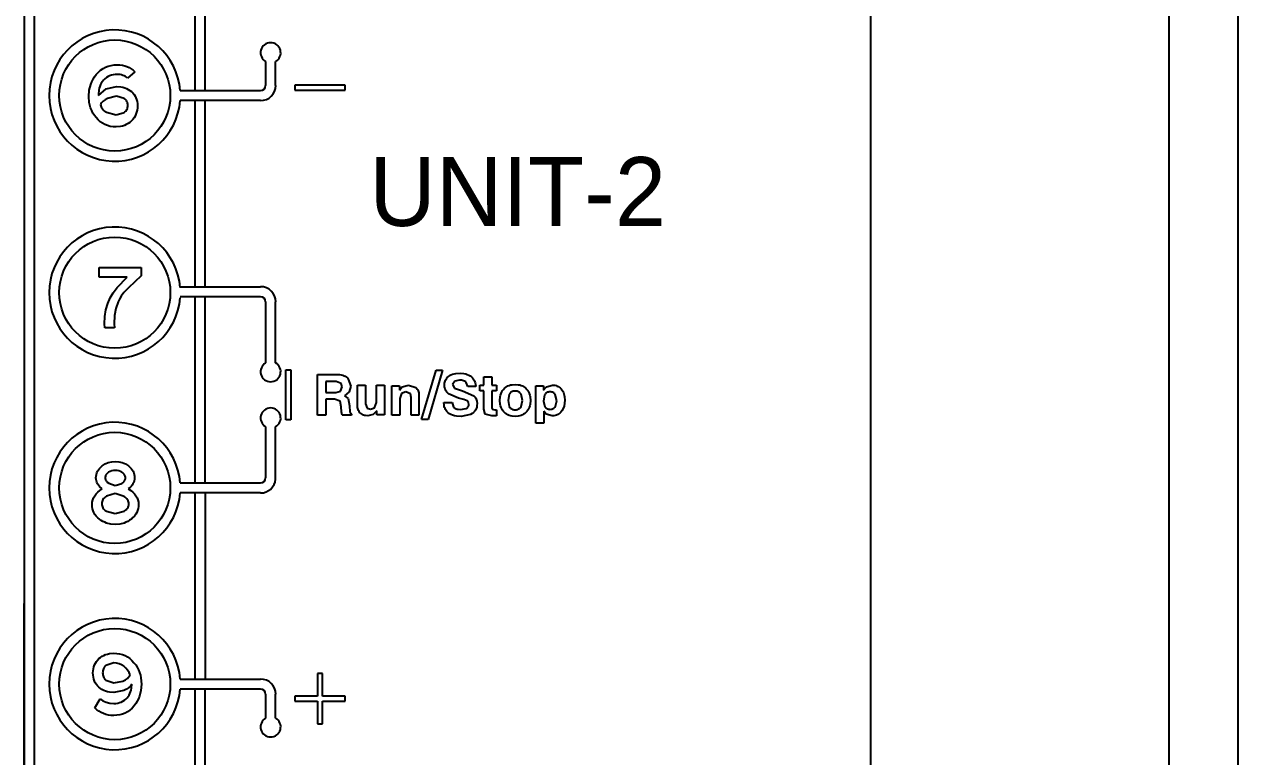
# Model space of a CAD drawing. Header units: millimetres. Extents: x 509 to 2635, y 363 to 1089.
# Drawn here: x 1168.77 to 1195.2, y 675 to 690.95 of the extents above; entities that cross this region are included whole.
import ezdxf

# ---------------------------------------------------------------- set-up
doc = ezdxf.new("R2010")
doc.units = ezdxf.units.MM

msp = doc.modelspace()

# ---------------------------------------------------------------- linework, layer by layer
for p, q in [((1193.703, 734.939), (1193.703, 636.939)), ((1195.203, 734.939), (1195.203, 636.939)), ((1168.774, 712.752), (1168.774, 649.126)), ((1168.993, 712.533), (1168.993, 649.345)), ((1187.203, 711.439), (1187.203, 650.439)), ((1172.494, 689.503), (1172.494, 693.555)), ((1172.713, 689.503), (1172.713, 693.555)), ((1174.03, 690.135), (1174.03, 689.613)), ((1174.249, 689.613), (1174.249, 690.135)), ((1170.272, 689.752), (1170.305, 689.805)), ((1170.305, 689.805), (1170.343, 689.855)), ((1170.343, 689.855), (1170.388, 689.904)), ((1170.388, 689.904), (1170.437, 689.946)), ((1170.437, 689.946), (1170.489, 689.982)), ((1170.489, 689.982), (1170.544, 690.012)), ((1170.544, 690.012), (1170.602, 690.035)), ((1170.598, 689.806), (1170.564, 689.785)), ((1170.633, 689.823), (1170.598, 689.806)), ((1170.602, 690.035), (1170.664, 690.051)), ((1170.671, 689.836), (1170.633, 689.823)), ((1170.664, 690.051), (1170.729, 690.061)), ((1170.712, 689.846), (1170.671, 689.836)), ((1170.754, 689.852), (1170.712, 689.846)), ((1170.729, 690.061), (1170.798, 690.064)), ((1170.798, 689.854), (1170.754, 689.852)), ((1170.798, 690.064), (1170.855, 690.062)), ((1170.864, 689.849), (1170.798, 689.854)), ((1170.855, 690.062), (1170.91, 690.054)), ((1170.895, 689.843), (1170.864, 689.849)), ((1170.924, 689.834), (1170.895, 689.843)), ((1170.91, 690.054), (1170.962, 690.043)), ((1170.952, 689.823), (1170.924, 689.834)), ((1170.978, 689.81), (1170.952, 689.823)), ((1170.962, 690.043), (1171.011, 690.026)), ((1171.002, 689.794), (1170.978, 689.81)), ((1171.011, 690.026), (1171.059, 690.005)), ((1171.184, 689.913), (1171.025, 689.776)), ((1171.059, 690.005), (1171.103, 689.979)), ((1171.103, 689.979), (1171.145, 689.948)), ((1171.145, 689.948), (1171.184, 689.913)), ((1170.191, 689.511), (1170.221, 689.637)), ((1170.221, 689.637), (1170.244, 689.696)), ((1170.244, 689.696), (1170.272, 689.752)), ((1170.389, 689.394), (1170.561, 689.537)), ((1170.404, 689.555), (1170.395, 689.513)), ((1170.417, 689.594), (1170.404, 689.555)), ((1170.433, 689.631), (1170.417, 689.594)), ((1170.452, 689.666), (1170.433, 689.631)), ((1170.476, 689.7), (1170.452, 689.666)), ((1170.502, 689.731), (1170.476, 689.7)), ((1170.532, 689.76), (1170.502, 689.731)), ((1170.564, 689.785), (1170.532, 689.76)), ((1170.561, 689.537), (1170.781, 689.591)), ((1170.781, 689.591), (1170.876, 689.584)), ((1170.876, 689.584), (1170.92, 689.575)), ((1170.92, 689.575), (1170.962, 689.563)), ((1170.962, 689.563), (1171.001, 689.548)), ((1171.001, 689.548), (1171.039, 689.529)), ((1171.025, 689.776), (1171.002, 689.794)), ((1175.765, 689.623), (1174.67, 689.623)), ((1174.67, 689.623), (1174.67, 689.513)), ((1175.765, 689.513), (1175.765, 689.623)), ((1170.18, 689.373), (1170.191, 689.511)), ((1170.19, 689.243), (1170.18, 689.373)), ((1170.395, 689.513), (1170.388, 689.425)), ((1170.388, 689.425), (1170.389, 689.394)), ((1170.534, 689.304), (1170.49, 689.271)), ((1170.589, 689.333), (1170.534, 689.304)), ((1170.781, 689.381), (1170.589, 689.333)), ((1170.952, 689.332), (1170.781, 689.381)), ((1170.97, 689.318), (1170.952, 689.332)), ((1170.986, 689.302), (1170.97, 689.318)), ((1171, 689.285), (1170.986, 689.302)), ((1171.011, 689.266), (1171, 689.285)), ((1171.039, 689.529), (1171.074, 689.506)), ((1171.074, 689.506), (1171.107, 689.481)), ((1171.107, 689.481), (1171.138, 689.45)), ((1171.138, 689.45), (1171.165, 689.418)), ((1171.165, 689.418), (1171.188, 689.383)), ((1171.188, 689.383), (1171.206, 689.346)), ((1171.206, 689.346), (1171.221, 689.306)), ((1171.221, 689.306), (1171.231, 689.264)), ((1172.17, 689.503), (1173.921, 689.503)), ((1173.921, 689.284), (1172.17, 689.284)), ((1172.494, 685.212), (1172.494, 689.284)), ((1172.713, 685.212), (1172.713, 689.284)), ((1174.67, 689.513), (1175.765, 689.513)), ((1170.203, 689.182), (1170.19, 689.243)), ((1170.22, 689.124), (1170.203, 689.182)), ((1170.243, 689.067), (1170.22, 689.124)), ((1170.27, 689.014), (1170.243, 689.067)), ((1170.302, 688.962), (1170.27, 689.014)), ((1170.443, 689.215), (1170.433, 689.194)), ((1170.433, 689.194), (1170.44, 689.169)), ((1170.44, 689.169), (1170.45, 689.145)), ((1170.456, 689.234), (1170.443, 689.215)), ((1170.45, 689.145), (1170.463, 689.123)), ((1170.472, 689.253), (1170.456, 689.234)), ((1170.463, 689.123), (1170.478, 689.102)), ((1170.49, 689.271), (1170.472, 689.253)), ((1170.478, 689.102), (1170.496, 689.082)), ((1170.496, 689.082), (1170.516, 689.063)), ((1170.516, 689.063), (1170.564, 689.03)), ((1170.564, 689.03), (1170.772, 688.973)), ((1170.772, 688.973), (1170.948, 689.025)), ((1170.948, 689.025), (1170.967, 689.039)), ((1170.967, 689.039), (1170.984, 689.055)), ((1170.984, 689.055), (1170.998, 689.073)), ((1170.998, 689.073), (1171.01, 689.092)), ((1171.01, 689.092), (1171.019, 689.112)), ((1171.019, 689.247), (1171.011, 689.266)), ((1171.026, 689.226), (1171.019, 689.247)), ((1171.019, 689.112), (1171.025, 689.133)), ((1171.025, 689.133), (1171.029, 689.156)), ((1171.029, 689.203), (1171.026, 689.226)), ((1171.031, 689.18), (1171.029, 689.203)), ((1171.029, 689.156), (1171.031, 689.18)), ((1171.221, 689.031), (1171.206, 688.989)), ((1171.231, 689.076), (1171.221, 689.031)), ((1171.231, 689.264), (1171.237, 689.22)), ((1171.237, 689.124), (1171.231, 689.076)), ((1171.237, 689.22), (1171.239, 689.173)), ((1171.239, 689.173), (1171.237, 689.124)), ((1170.339, 688.913), (1170.302, 688.962)), ((1170.383, 688.865), (1170.339, 688.913)), ((1170.43, 688.824), (1170.383, 688.865)), ((1170.48, 688.79), (1170.43, 688.824)), ((1170.532, 688.761), (1170.48, 688.79)), ((1170.588, 688.739), (1170.532, 688.761)), ((1170.997, 688.761), (1170.957, 688.743)), ((1171.036, 688.784), (1170.997, 688.761)), ((1171.072, 688.81), (1171.036, 688.784)), ((1171.107, 688.841), (1171.072, 688.81)), ((1171.138, 688.874), (1171.107, 688.841)), ((1171.165, 688.91), (1171.138, 688.874)), ((1171.188, 688.948), (1171.165, 688.91)), ((1171.206, 688.989), (1171.188, 688.948)), ((1170.646, 688.723), (1170.588, 688.739)), ((1170.707, 688.714), (1170.646, 688.723)), ((1170.772, 688.711), (1170.707, 688.714)), ((1170.869, 688.719), (1170.772, 688.711)), ((1170.914, 688.729), (1170.869, 688.719)), ((1170.957, 688.743), (1170.914, 688.729)), ((1170.403, 685.65), (1171.322, 685.65)), ((1170.403, 685.44), (1170.403, 685.65)), ((1171.322, 685.65), (1171.322, 685.466)), ((1171.016, 685.44), (1170.403, 685.44)), ((1170.796, 685.212), (1171.016, 685.44)), ((1171.322, 685.466), (1171.041, 685.208)), ((1170.648, 684.992), (1170.713, 685.101)), ((1170.713, 685.101), (1170.796, 685.212)), ((1170.946, 685.106), (1170.882, 685.023)), ((1171.041, 685.208), (1170.946, 685.106)), ((1172.17, 685.233), (1173.921, 685.233)), ((1170.553, 684.728), (1170.592, 684.864)), ((1170.592, 684.864), (1170.648, 684.992)), ((1170.816, 684.9), (1170.769, 684.76)), ((1170.847, 684.964), (1170.816, 684.9)), ((1170.882, 685.023), (1170.847, 684.964)), ((1173.921, 685.014), (1172.17, 685.014)), ((1172.494, 680.961), (1172.494, 684.993)), ((1172.494, 680.961), (1172.494, 684.993)), ((1172.713, 680.961), (1172.713, 684.993)), ((1172.713, 680.961), (1172.713, 684.993)), ((1174.03, 684.904), (1174.03, 683.572)), ((1174.249, 683.572), (1174.249, 684.904)), ((1170.521, 684.427), (1170.529, 684.582)), ((1170.529, 684.582), (1170.553, 684.728)), ((1170.74, 684.602), (1170.731, 684.427)), ((1170.769, 684.76), (1170.74, 684.602)), ((1170.527, 684.336), (1170.521, 684.427)), ((1170.738, 684.336), (1170.527, 684.336)), ((1170.731, 684.427), (1170.738, 684.336)), ((1174.469, 682.331), (1174.469, 683.426)), ((1174.469, 683.426), (1174.578, 683.426)), ((1174.578, 683.426), (1174.578, 682.331)), ((1175.16, 683.319), (1175.606, 683.319)), ((1175.16, 682.437), (1175.16, 683.319)), ((1175.606, 683.319), (1175.643, 683.318)), ((1175.643, 683.318), (1175.677, 683.313)), ((1175.677, 683.313), (1175.709, 683.306)), ((1175.709, 683.306), (1175.739, 683.295)), ((1175.739, 683.295), (1175.765, 683.282)), ((1175.765, 683.282), (1175.79, 683.265)), ((1175.79, 683.265), (1175.812, 683.246)), ((1175.812, 683.246), (1175.831, 683.223)), ((1175.831, 683.223), (1175.883, 683.07)), ((1177.427, 682.341), (1177.742, 683.415)), ((1177.886, 683.415), (1177.571, 682.341)), ((1177.742, 683.415), (1177.886, 683.415)), ((1177.942, 683.179), (1177.95, 683.2)), ((1177.95, 683.2), (1177.961, 683.22)), ((1177.961, 683.22), (1177.974, 683.238)), ((1177.974, 683.238), (1177.988, 683.255)), ((1177.988, 683.255), (1178.012, 683.277)), ((1178.012, 683.277), (1178.038, 683.296)), ((1178.038, 683.296), (1178.068, 683.312)), ((1178.068, 683.312), (1178.101, 683.325)), ((1178.101, 683.325), (1178.137, 683.336)), ((1178.137, 683.336), (1178.176, 683.343)), ((1178.252, 683.198), (1178.149, 683.176)), ((1178.176, 683.343), (1178.265, 683.349)), ((1178.3, 683.195), (1178.252, 683.198)), ((1178.265, 683.349), (1178.35, 683.342)), ((1178.322, 683.191), (1178.3, 683.195)), ((1178.35, 683.342), (1178.388, 683.335)), ((1178.388, 683.335), (1178.423, 683.323)), ((1178.423, 683.323), (1178.456, 683.309)), ((1178.456, 683.309), (1178.485, 683.292)), ((1178.485, 683.292), (1178.512, 683.271)), ((1178.512, 683.271), (1178.537, 683.247)), ((1178.537, 683.247), (1178.553, 683.227)), ((1178.553, 683.227), (1178.567, 683.206)), ((1178.567, 683.206), (1178.58, 683.183)), ((1178.783, 683.091), (1178.783, 683.273)), ((1178.783, 683.273), (1178.954, 683.273)), ((1178.954, 683.273), (1178.954, 683.091)), ((1175.57, 683.167), (1175.339, 683.167)), ((1175.339, 683.167), (1175.339, 682.93)), ((1175.339, 682.93), (1175.557, 682.93)), ((1175.557, 682.93), (1175.663, 682.958)), ((1175.674, 683.128), (1175.57, 683.167)), ((1175.663, 682.958), (1175.699, 683.051)), ((1175.699, 683.051), (1175.674, 683.128)), ((1175.848, 682.941), (1175.747, 682.86)), ((1175.883, 683.07), (1175.848, 682.941)), ((1176.031, 683.091), (1176.204, 683.091)), ((1176.031, 682.662), (1176.031, 683.091)), ((1176.204, 683.091), (1176.204, 682.686)), ((1176.449, 682.715), (1176.449, 683.091)), ((1176.449, 683.091), (1176.62, 683.091)), ((1176.62, 683.091), (1176.62, 682.44)), ((1176.78, 683.073), (1176.944, 683.073)), ((1176.78, 682.437), (1176.78, 683.073)), ((1176.944, 683.073), (1176.944, 682.978)), ((1176.944, 682.978), (1176.947, 682.978)), ((1176.947, 682.978), (1177.007, 683.049)), ((1177.087, 682.946), (1176.99, 682.909)), ((1177.007, 683.049), (1177.142, 683.091)), ((1177.183, 682.901), (1177.087, 682.946)), ((1177.142, 683.091), (1177.304, 683.036)), ((1177.304, 683.036), (1177.32, 683.021)), ((1177.32, 683.021), (1177.333, 683.004)), ((1177.333, 683.004), (1177.344, 682.985)), ((1177.344, 682.985), (1177.354, 682.966)), ((1177.354, 682.966), (1177.361, 682.945)), ((1177.361, 682.945), (1177.366, 682.922)), ((1177.926, 683.083), (1177.93, 683.133)), ((1177.927, 683.056), (1177.926, 683.083)), ((1177.932, 683.029), (1177.927, 683.056)), ((1177.93, 683.133), (1177.935, 683.157)), ((1177.939, 683.005), (1177.932, 683.029)), ((1177.935, 683.157), (1177.942, 683.179)), ((1177.948, 682.981), (1177.939, 683.005)), ((1177.961, 682.959), (1177.948, 682.981)), ((1177.976, 682.938), (1177.961, 682.959)), ((1177.994, 682.919), (1177.976, 682.938)), ((1178.149, 683.176), (1178.099, 683.105)), ((1178.099, 683.105), (1178.146, 683.024)), ((1178.146, 683.024), (1178.316, 682.962)), ((1178.316, 682.962), (1178.567, 682.859)), ((1178.341, 683.185), (1178.322, 683.191)), ((1178.359, 683.178), (1178.341, 683.185)), ((1178.375, 683.169), (1178.359, 683.178)), ((1178.389, 683.159), (1178.375, 683.169)), ((1178.401, 683.146), (1178.389, 683.159)), ((1178.432, 683.057), (1178.401, 683.146)), ((1178.607, 683.057), (1178.432, 683.057)), ((1178.58, 683.183), (1178.589, 683.16)), ((1178.589, 683.16), (1178.597, 683.136)), ((1178.597, 683.136), (1178.603, 683.11)), ((1178.603, 683.11), (1178.607, 683.057)), ((1178.694, 683.091), (1178.783, 683.091)), ((1178.694, 682.967), (1178.694, 683.091)), ((1178.783, 682.967), (1178.694, 682.967)), ((1178.783, 682.563), (1178.783, 682.967)), ((1178.954, 683.091), (1179.062, 683.091)), ((1178.954, 682.967), (1178.954, 682.604)), ((1179.062, 682.967), (1178.954, 682.967)), ((1179.062, 683.091), (1179.062, 682.967)), ((1179.158, 682.909), (1179.172, 682.941)), ((1179.172, 682.941), (1179.189, 682.97)), ((1179.189, 682.97), (1179.209, 682.997)), ((1179.209, 682.997), (1179.233, 683.022)), ((1179.233, 683.022), (1179.256, 683.041)), ((1179.256, 683.041), (1179.281, 683.058)), ((1179.281, 683.058), (1179.308, 683.072)), ((1179.308, 683.072), (1179.336, 683.084)), ((1179.336, 683.084), (1179.366, 683.093)), ((1179.374, 682.934), (1179.36, 682.923)), ((1179.366, 683.093), (1179.398, 683.099)), ((1179.389, 682.944), (1179.374, 682.934)), ((1179.406, 682.951), (1179.389, 682.944)), ((1179.398, 683.099), (1179.466, 683.105)), ((1179.424, 682.957), (1179.406, 682.951)), ((1179.444, 682.96), (1179.424, 682.957)), ((1179.466, 682.961), (1179.444, 682.96)), ((1179.466, 683.105), (1179.534, 683.099)), ((1179.487, 682.96), (1179.466, 682.961)), ((1179.507, 682.957), (1179.487, 682.96)), ((1179.525, 682.951), (1179.507, 682.957)), ((1179.542, 682.944), (1179.525, 682.951)), ((1179.534, 683.099), (1179.565, 683.093)), ((1179.557, 682.934), (1179.542, 682.944)), ((1179.571, 682.923), (1179.557, 682.934)), ((1179.565, 683.093), (1179.595, 683.084)), ((1179.595, 683.084), (1179.623, 683.072)), ((1179.623, 683.072), (1179.65, 683.058)), ((1179.65, 683.058), (1179.675, 683.041)), ((1179.675, 683.041), (1179.698, 683.022)), ((1179.698, 683.022), (1179.722, 682.997)), ((1179.722, 682.997), (1179.743, 682.97)), ((1179.743, 682.97), (1179.76, 682.941)), ((1179.76, 682.941), (1179.774, 682.909)), ((1179.915, 683.073), (1180.081, 683.073)), ((1179.915, 682.264), (1179.915, 683.073)), ((1180.081, 683.073), (1180.081, 682.979)), ((1180.081, 682.979), (1180.082, 682.979)), ((1180.082, 682.979), (1180.148, 683.055)), ((1180.148, 683.055), (1180.277, 683.091)), ((1180.172, 682.934), (1180.156, 682.927)), ((1180.189, 682.939), (1180.172, 682.934)), ((1180.207, 682.942), (1180.189, 682.939)), ((1180.226, 682.943), (1180.207, 682.942)), ((1180.244, 682.942), (1180.226, 682.943)), ((1180.261, 682.939), (1180.244, 682.942)), ((1180.277, 682.934), (1180.261, 682.939)), ((1180.277, 683.091), (1180.305, 683.09)), ((1180.291, 682.928), (1180.277, 682.934)), ((1180.305, 683.09), (1180.331, 683.086)), ((1180.331, 683.086), (1180.357, 683.079)), ((1180.357, 683.079), (1180.381, 683.07)), ((1180.381, 683.07), (1180.404, 683.059)), ((1180.404, 683.059), (1180.426, 683.045)), ((1180.426, 683.045), (1180.446, 683.028)), ((1180.446, 683.028), (1180.466, 683.008)), ((1180.466, 683.008), (1180.485, 682.985)), ((1180.485, 682.985), (1180.501, 682.96)), ((1180.501, 682.96), (1180.515, 682.932)), ((1180.515, 682.932), (1180.527, 682.903)), ((1175.339, 682.782), (1175.339, 682.437)), ((1175.531, 682.782), (1175.339, 682.782)), ((1175.654, 682.744), (1175.531, 682.782)), ((1175.676, 682.615), (1175.654, 682.744)), ((1175.747, 682.86), (1175.83, 682.798)), ((1175.83, 682.798), (1175.858, 682.636)), ((1176.204, 682.686), (1176.24, 682.59)), ((1176.403, 682.598), (1176.449, 682.715)), ((1176.99, 682.909), (1176.951, 682.795)), ((1176.951, 682.795), (1176.951, 682.437)), ((1177.198, 682.818), (1177.183, 682.901)), ((1177.198, 682.437), (1177.198, 682.818)), ((1177.366, 682.922), (1177.369, 682.898)), ((1177.369, 682.898), (1177.37, 682.873)), ((1177.37, 682.873), (1177.37, 682.437)), ((1177.913, 682.709), (1178.091, 682.709)), ((1177.917, 682.653), (1177.913, 682.709)), ((1178.015, 682.901), (1177.994, 682.919)), ((1178.229, 682.808), (1178.015, 682.901)), ((1178.091, 682.709), (1178.123, 682.612)), ((1178.347, 682.774), (1178.229, 682.808)), ((1178.418, 682.747), (1178.347, 682.774)), ((1178.452, 682.715), (1178.418, 682.747)), ((1178.46, 682.671), (1178.452, 682.715)), ((1178.459, 682.656), (1178.46, 682.671)), ((1178.567, 682.859), (1178.583, 682.844)), ((1178.583, 682.844), (1178.598, 682.826)), ((1178.598, 682.826), (1178.609, 682.807)), ((1178.609, 682.807), (1178.619, 682.787)), ((1178.619, 682.787), (1178.627, 682.764)), ((1178.627, 682.764), (1178.632, 682.74)), ((1178.632, 682.74), (1178.637, 682.687)), ((1178.637, 682.687), (1178.634, 682.647)), ((1179.132, 682.756), (1179.139, 682.837)), ((1179.139, 682.676), (1179.132, 682.756)), ((1179.139, 682.837), (1179.147, 682.874)), ((1179.147, 682.639), (1179.139, 682.676)), ((1179.147, 682.874), (1179.158, 682.909)), ((1179.338, 682.893), (1179.31, 682.756)), ((1179.31, 682.756), (1179.338, 682.622)), ((1179.348, 682.909), (1179.338, 682.893)), ((1179.36, 682.923), (1179.348, 682.909)), ((1179.583, 682.909), (1179.571, 682.923)), ((1179.593, 682.893), (1179.583, 682.909)), ((1179.623, 682.756), (1179.593, 682.893)), ((1179.593, 682.622), (1179.623, 682.756)), ((1179.774, 682.909), (1179.786, 682.874)), ((1179.786, 682.874), (1179.794, 682.837)), ((1179.794, 682.676), (1179.786, 682.639)), ((1179.794, 682.837), (1179.8, 682.756)), ((1179.8, 682.756), (1179.794, 682.676)), ((1180.108, 682.879), (1180.081, 682.743)), ((1180.081, 682.743), (1180.114, 682.62)), ((1180.118, 682.894), (1180.108, 682.879)), ((1180.13, 682.907), (1180.118, 682.894)), ((1180.142, 682.918), (1180.13, 682.907)), ((1180.156, 682.927), (1180.142, 682.918)), ((1180.305, 682.92), (1180.291, 682.928)), ((1180.317, 682.909), (1180.305, 682.92)), ((1180.328, 682.897), (1180.317, 682.909)), ((1180.338, 682.884), (1180.328, 682.897)), ((1180.371, 682.751), (1180.338, 682.884)), ((1180.341, 682.628), (1180.371, 682.751)), ((1180.527, 682.903), (1180.536, 682.871)), ((1180.543, 682.696), (1180.531, 682.635)), ((1180.536, 682.871), (1180.542, 682.837)), ((1180.542, 682.837), (1180.547, 682.763)), ((1180.547, 682.763), (1180.543, 682.696)), ((1175.339, 682.437), (1175.16, 682.437)), ((1175.68, 682.509), (1175.676, 682.615)), ((1175.695, 682.437), (1175.68, 682.509)), ((1175.898, 682.437), (1175.695, 682.437)), ((1175.858, 682.636), (1175.863, 682.505)), ((1175.863, 682.505), (1175.898, 682.461)), ((1175.898, 682.461), (1175.898, 682.437)), ((1176.035, 682.606), (1176.031, 682.662)), ((1176.04, 682.581), (1176.035, 682.606)), ((1176.047, 682.557), (1176.04, 682.581)), ((1176.056, 682.535), (1176.047, 682.557)), ((1176.067, 682.515), (1176.056, 682.535)), ((1176.079, 682.496), (1176.067, 682.515)), ((1176.094, 682.48), (1176.079, 682.496)), ((1176.109, 682.466), (1176.094, 682.48)), ((1176.126, 682.454), (1176.109, 682.466)), ((1176.144, 682.444), (1176.126, 682.454)), ((1176.163, 682.436), (1176.144, 682.444)), ((1176.184, 682.429), (1176.163, 682.436)), ((1176.206, 682.425), (1176.184, 682.429)), ((1176.255, 682.421), (1176.206, 682.425)), ((1176.24, 682.59), (1176.316, 682.567)), ((1176.373, 682.452), (1176.255, 682.421)), ((1176.316, 682.567), (1176.403, 682.598)), ((1176.454, 682.532), (1176.373, 682.452)), ((1176.456, 682.532), (1176.454, 682.532)), ((1176.456, 682.44), (1176.456, 682.532)), ((1176.62, 682.44), (1176.456, 682.44)), ((1176.951, 682.437), (1176.78, 682.437)), ((1177.37, 682.437), (1177.198, 682.437)), ((1177.922, 682.627), (1177.917, 682.653)), ((1177.929, 682.602), (1177.922, 682.627)), ((1177.939, 682.578), (1177.929, 682.602)), ((1177.95, 682.556), (1177.939, 682.578)), ((1177.964, 682.535), (1177.95, 682.556)), ((1177.98, 682.515), (1177.964, 682.535)), ((1178.005, 682.49), (1177.98, 682.515)), ((1178.035, 682.468), (1178.005, 682.49)), ((1178.068, 682.45), (1178.035, 682.468)), ((1178.104, 682.435), (1178.068, 682.45)), ((1178.145, 682.423), (1178.104, 682.435)), ((1178.123, 682.612), (1178.135, 682.6)), ((1178.135, 682.6), (1178.149, 682.589)), ((1178.189, 682.414), (1178.145, 682.423)), ((1178.149, 682.589), (1178.166, 682.58)), ((1178.166, 682.58), (1178.184, 682.573)), ((1178.184, 682.573), (1178.204, 682.567)), ((1178.289, 682.408), (1178.189, 682.414)), ((1178.204, 682.567), (1178.226, 682.563)), ((1178.226, 682.563), (1178.276, 682.56)), ((1178.276, 682.56), (1178.4, 682.581)), ((1178.492, 682.452), (1178.289, 682.408)), ((1178.4, 682.581), (1178.414, 682.589)), ((1178.414, 682.589), (1178.426, 682.598)), ((1178.426, 682.598), (1178.437, 682.607)), ((1178.437, 682.607), (1178.445, 682.618)), ((1178.445, 682.618), (1178.451, 682.63)), ((1178.451, 682.63), (1178.456, 682.643)), ((1178.456, 682.643), (1178.459, 682.656)), ((1178.526, 682.471), (1178.492, 682.452)), ((1178.555, 682.493), (1178.526, 682.471)), ((1178.58, 682.518), (1178.555, 682.493)), ((1178.6, 682.546), (1178.58, 682.518)), ((1178.616, 682.577), (1178.6, 682.546)), ((1178.628, 682.611), (1178.616, 682.577)), ((1178.634, 682.647), (1178.628, 682.611)), ((1178.814, 682.461), (1178.783, 682.563)), ((1178.958, 682.421), (1178.814, 682.461)), ((1178.954, 682.604), (1178.964, 682.563)), ((1179.062, 682.424), (1178.958, 682.421)), ((1178.964, 682.563), (1179.026, 682.551)), ((1179.026, 682.551), (1179.062, 682.552)), ((1179.062, 682.552), (1179.062, 682.424)), ((1179.158, 682.605), (1179.147, 682.639)), ((1179.172, 682.573), (1179.158, 682.605)), ((1179.189, 682.544), (1179.172, 682.573)), ((1179.209, 682.517), (1179.189, 682.544)), ((1179.233, 682.493), (1179.209, 682.517)), ((1179.256, 682.473), (1179.233, 682.493)), ((1179.281, 682.455), (1179.256, 682.473)), ((1179.308, 682.441), (1179.281, 682.455)), ((1179.336, 682.429), (1179.308, 682.441)), ((1179.366, 682.42), (1179.336, 682.429)), ((1179.338, 682.622), (1179.348, 682.606)), ((1179.348, 682.606), (1179.361, 682.592)), ((1179.361, 682.592), (1179.374, 682.58)), ((1179.398, 682.413), (1179.366, 682.42)), ((1179.374, 682.58), (1179.389, 682.57)), ((1179.389, 682.57), (1179.406, 682.562)), ((1179.466, 682.408), (1179.398, 682.413)), ((1179.406, 682.562), (1179.424, 682.557)), ((1179.424, 682.557), (1179.444, 682.554)), ((1179.444, 682.554), (1179.466, 682.552)), ((1179.466, 682.552), (1179.487, 682.554)), ((1179.533, 682.413), (1179.466, 682.408)), ((1179.487, 682.554), (1179.507, 682.557)), ((1179.507, 682.557), (1179.525, 682.562)), ((1179.525, 682.562), (1179.542, 682.57)), ((1179.565, 682.42), (1179.533, 682.413)), ((1179.542, 682.57), (1179.557, 682.58)), ((1179.557, 682.58), (1179.571, 682.592)), ((1179.594, 682.429), (1179.565, 682.42)), ((1179.571, 682.592), (1179.583, 682.606)), ((1179.583, 682.606), (1179.593, 682.622)), ((1179.623, 682.441), (1179.594, 682.429)), ((1179.649, 682.455), (1179.623, 682.441)), ((1179.674, 682.473), (1179.649, 682.455)), ((1179.698, 682.493), (1179.674, 682.473)), ((1179.722, 682.517), (1179.698, 682.493)), ((1179.743, 682.544), (1179.722, 682.517)), ((1179.76, 682.573), (1179.743, 682.544)), ((1179.774, 682.605), (1179.76, 682.573)), ((1179.786, 682.639), (1179.774, 682.605)), ((1180.088, 682.523), (1180.088, 682.264)), ((1180.089, 682.523), (1180.088, 682.523)), ((1180.144, 682.46), (1180.089, 682.523)), ((1180.114, 682.62), (1180.125, 682.606)), ((1180.125, 682.606), (1180.137, 682.595)), ((1180.137, 682.595), (1180.15, 682.585)), ((1180.273, 682.421), (1180.144, 682.46)), ((1180.15, 682.585), (1180.163, 682.577)), ((1180.163, 682.577), (1180.178, 682.57)), ((1180.178, 682.57), (1180.195, 682.566)), ((1180.195, 682.566), (1180.212, 682.563)), ((1180.212, 682.563), (1180.23, 682.562)), ((1180.23, 682.562), (1180.248, 682.563)), ((1180.248, 682.563), (1180.265, 682.566)), ((1180.265, 682.566), (1180.28, 682.572)), ((1180.306, 682.423), (1180.273, 682.421)), ((1180.28, 682.572), (1180.295, 682.579)), ((1180.295, 682.579), (1180.308, 682.588)), ((1180.337, 682.428), (1180.306, 682.423)), ((1180.308, 682.588), (1180.32, 682.599)), ((1180.32, 682.599), (1180.331, 682.613)), ((1180.331, 682.613), (1180.341, 682.628)), ((1180.366, 682.436), (1180.337, 682.428)), ((1180.393, 682.448), (1180.366, 682.436)), ((1180.418, 682.463), (1180.393, 682.448)), ((1180.442, 682.482), (1180.418, 682.463)), ((1180.463, 682.504), (1180.442, 682.482)), ((1180.483, 682.529), (1180.463, 682.504)), ((1180.511, 682.579), (1180.483, 682.529)), ((1180.531, 682.635), (1180.511, 682.579)), ((1174.03, 682.184), (1174.03, 681.071)), ((1174.248, 681.041), (1174.248, 682.184)), ((1174.578, 682.331), (1174.469, 682.331)), ((1177.571, 682.341), (1177.427, 682.341)), ((1180.088, 682.264), (1179.915, 682.264)), ((1170.47, 681.331), (1170.534, 681.373)), ((1170.534, 681.373), (1170.604, 681.403)), ((1170.604, 681.403), (1170.678, 681.421)), ((1170.678, 681.421), (1170.756, 681.427)), ((1170.756, 681.427), (1170.835, 681.421)), ((1170.835, 681.421), (1170.909, 681.403)), ((1170.909, 681.403), (1170.978, 681.373)), ((1170.978, 681.373), (1171.043, 681.331)), ((1170.336, 681.069), (1170.338, 681.108)), ((1170.338, 681.108), (1170.344, 681.145)), ((1170.344, 681.145), (1170.355, 681.18)), ((1170.355, 681.18), (1170.369, 681.214)), ((1170.369, 681.214), (1170.388, 681.246)), ((1170.388, 681.246), (1170.411, 681.276)), ((1170.411, 681.276), (1170.438, 681.304)), ((1170.438, 681.304), (1170.47, 681.331)), ((1170.537, 681.088), (1170.535, 681.069)), ((1170.54, 681.105), (1170.537, 681.088)), ((1170.546, 681.122), (1170.54, 681.105)), ((1170.554, 681.138), (1170.546, 681.122)), ((1170.565, 681.152), (1170.554, 681.138)), ((1170.578, 681.166), (1170.565, 681.152)), ((1170.593, 681.179), (1170.578, 681.166)), ((1170.61, 681.192), (1170.593, 681.179)), ((1170.644, 681.21), (1170.61, 681.192)), ((1170.68, 681.222), (1170.644, 681.21)), ((1170.717, 681.23), (1170.68, 681.222)), ((1170.756, 681.232), (1170.717, 681.23)), ((1170.795, 681.23), (1170.756, 681.232)), ((1170.833, 681.222), (1170.795, 681.23)), ((1170.868, 681.21), (1170.833, 681.222)), ((1170.902, 681.192), (1170.868, 681.21)), ((1170.92, 681.179), (1170.902, 681.192)), ((1170.935, 681.166), (1170.92, 681.179)), ((1170.948, 681.152), (1170.935, 681.166)), ((1170.958, 681.138), (1170.948, 681.152)), ((1170.966, 681.122), (1170.958, 681.138)), ((1170.972, 681.105), (1170.966, 681.122)), ((1170.976, 681.088), (1170.972, 681.105)), ((1170.977, 681.069), (1170.976, 681.088)), ((1171.043, 681.331), (1171.074, 681.304)), ((1171.074, 681.304), (1171.101, 681.276)), ((1171.101, 681.276), (1171.124, 681.246)), ((1171.124, 681.246), (1171.143, 681.214)), ((1171.143, 681.214), (1171.158, 681.18)), ((1171.158, 681.18), (1171.168, 681.145)), ((1171.168, 681.145), (1171.175, 681.108)), ((1171.175, 681.108), (1171.177, 681.069)), ((1170.338, 681.037), (1170.336, 681.069)), ((1170.344, 681.005), (1170.338, 681.037)), ((1170.355, 680.974), (1170.344, 681.005)), ((1170.37, 680.943), (1170.355, 680.974)), ((1170.39, 680.914), (1170.37, 680.943)), ((1170.413, 680.885), (1170.39, 680.914)), ((1170.474, 680.83), (1170.413, 680.885)), ((1170.422, 680.796), (1170.474, 680.83)), ((1170.535, 681.069), (1170.537, 681.054)), ((1170.537, 681.054), (1170.54, 681.038)), ((1170.54, 681.038), (1170.546, 681.023)), ((1170.546, 681.023), (1170.555, 681.008)), ((1170.555, 681.008), (1170.566, 680.994)), ((1170.566, 680.994), (1170.579, 680.98)), ((1170.579, 680.98), (1170.613, 680.953)), ((1170.613, 680.953), (1170.756, 680.901)), ((1170.756, 680.901), (1170.901, 680.95)), ((1170.901, 680.95), (1170.919, 680.963)), ((1170.919, 680.963), (1170.934, 680.977)), ((1170.934, 680.977), (1170.947, 680.991)), ((1170.947, 680.991), (1170.958, 681.005)), ((1170.958, 681.005), (1170.966, 681.021)), ((1170.966, 681.021), (1170.972, 681.036)), ((1170.972, 681.036), (1170.976, 681.053)), ((1170.976, 681.053), (1170.977, 681.069)), ((1171.072, 680.857), (1171.04, 680.83)), ((1171.04, 680.83), (1171.092, 680.796)), ((1171.1, 680.885), (1171.072, 680.857)), ((1171.123, 680.913), (1171.1, 680.885)), ((1171.142, 680.943), (1171.123, 680.913)), ((1171.157, 680.973), (1171.142, 680.943)), ((1171.168, 681.004), (1171.157, 680.973)), ((1171.175, 681.036), (1171.168, 681.004)), ((1171.177, 681.069), (1171.175, 681.036)), ((1172.17, 680.962), (1173.921, 680.962)), ((1170.256, 680.545), (1170.267, 680.592)), ((1170.267, 680.592), (1170.284, 680.637)), ((1170.284, 680.637), (1170.308, 680.68)), ((1170.308, 680.68), (1170.339, 680.721)), ((1170.339, 680.721), (1170.377, 680.76)), ((1170.377, 680.76), (1170.422, 680.796)), ((1170.469, 680.556), (1170.465, 680.533)), ((1170.477, 680.578), (1170.469, 680.556)), ((1170.488, 680.599), (1170.477, 680.578)), ((1170.503, 680.619), (1170.488, 680.599)), ((1170.52, 680.638), (1170.503, 680.619)), ((1170.541, 680.656), (1170.52, 680.638)), ((1170.564, 680.673), (1170.541, 680.656)), ((1170.756, 680.731), (1170.564, 680.673)), ((1170.949, 680.667), (1170.756, 680.731)), ((1170.973, 680.65), (1170.949, 680.667)), ((1170.994, 680.632), (1170.973, 680.65)), ((1171.011, 680.613), (1170.994, 680.632)), ((1171.025, 680.593), (1171.011, 680.613)), ((1171.036, 680.572), (1171.025, 680.593)), ((1171.044, 680.551), (1171.036, 680.572)), ((1171.092, 680.796), (1171.137, 680.759)), ((1171.137, 680.759), (1171.175, 680.72)), ((1171.175, 680.72), (1171.207, 680.68)), ((1171.207, 680.68), (1171.231, 680.637)), ((1171.231, 680.637), (1171.248, 680.592)), ((1171.248, 680.592), (1171.259, 680.545)), ((1173.921, 680.743), (1172.17, 680.743)), ((1172.494, 676.691), (1172.494, 680.742)), ((1172.494, 676.691), (1172.494, 680.742)), ((1172.713, 680.742), (1172.713, 676.691)), ((1172.713, 680.742), (1172.713, 676.691)), ((1170.253, 680.495), (1170.256, 680.545)), ((1170.255, 680.446), (1170.253, 680.495)), ((1170.263, 680.4), (1170.255, 680.446)), ((1170.275, 680.356), (1170.263, 680.4)), ((1170.292, 680.314), (1170.275, 680.356)), ((1170.314, 680.275), (1170.292, 680.314)), ((1170.465, 680.533), (1170.463, 680.508)), ((1170.463, 680.508), (1170.465, 680.483)), ((1170.465, 680.483), (1170.469, 680.459)), ((1170.469, 680.459), (1170.477, 680.437)), ((1170.477, 680.437), (1170.488, 680.416)), ((1170.488, 680.416), (1170.502, 680.396)), ((1170.502, 680.396), (1170.519, 680.378)), ((1170.519, 680.378), (1170.539, 680.361)), ((1170.539, 680.361), (1170.562, 680.346)), ((1170.562, 680.346), (1170.756, 680.296)), ((1170.756, 680.296), (1170.949, 680.344)), ((1170.949, 680.344), (1170.973, 680.359)), ((1170.973, 680.359), (1170.994, 680.376)), ((1170.994, 680.376), (1171.011, 680.394)), ((1171.011, 680.394), (1171.025, 680.413)), ((1171.025, 680.413), (1171.036, 680.434)), ((1171.036, 680.434), (1171.044, 680.456)), ((1171.049, 680.528), (1171.044, 680.551)), ((1171.044, 680.456), (1171.049, 680.48)), ((1171.05, 680.505), (1171.049, 680.528)), ((1171.049, 680.48), (1171.05, 680.505)), ((1171.223, 680.316), (1171.201, 680.277)), ((1171.24, 680.358), (1171.223, 680.316)), ((1171.252, 680.401), (1171.24, 680.358)), ((1171.26, 680.447), (1171.252, 680.401)), ((1171.259, 680.545), (1171.262, 680.495)), ((1171.262, 680.495), (1171.26, 680.447)), ((1170.341, 680.238), (1170.314, 680.275)), ((1170.373, 680.204), (1170.341, 680.238)), ((1170.409, 680.172), (1170.373, 680.204)), ((1170.446, 680.146), (1170.409, 680.172)), ((1170.485, 680.123), (1170.446, 680.146)), ((1170.526, 680.103), (1170.485, 680.123)), ((1170.568, 680.087), (1170.526, 680.103)), ((1170.66, 680.066), (1170.568, 680.087)), ((1170.759, 680.059), (1170.66, 680.066)), ((1170.856, 680.066), (1170.759, 680.059)), ((1170.947, 680.088), (1170.856, 680.066)), ((1170.989, 680.104), (1170.947, 680.088)), ((1171.03, 680.123), (1170.989, 680.104)), ((1171.069, 680.147), (1171.03, 680.123)), ((1171.106, 680.173), (1171.069, 680.147)), ((1171.142, 680.206), (1171.106, 680.173)), ((1171.174, 680.24), (1171.142, 680.206)), ((1171.201, 680.277), (1171.174, 680.24)), ((1168.774, 665.74), (1168.774, 678.333)), ((1170.371, 677.104), (1170.401, 677.136)), ((1170.401, 677.136), (1170.434, 677.163)), ((1170.434, 677.163), (1170.469, 677.186)), ((1170.469, 677.186), (1170.506, 677.206)), ((1170.506, 677.206), (1170.545, 677.222)), ((1170.545, 677.222), (1170.586, 677.235)), ((1170.586, 677.235), (1170.629, 677.244)), ((1170.629, 677.244), (1170.722, 677.251)), ((1170.722, 677.251), (1170.788, 677.248)), ((1170.788, 677.248), (1170.851, 677.238)), ((1170.851, 677.238), (1170.911, 677.222)), ((1170.911, 677.222), (1170.968, 677.2)), ((1170.968, 677.2), (1171.021, 677.172)), ((1171.021, 677.172), (1171.072, 677.137)), ((1171.072, 677.137), (1171.119, 677.095)), ((1170.271, 676.824), (1170.273, 676.871)), ((1170.273, 676.871), (1170.279, 676.915)), ((1170.279, 676.915), (1170.289, 676.958)), ((1170.289, 676.958), (1170.304, 676.998)), ((1170.304, 676.998), (1170.322, 677.036)), ((1170.322, 677.036), (1170.344, 677.071)), ((1170.344, 677.071), (1170.371, 677.104)), ((1170.486, 676.872), (1170.483, 676.848)), ((1170.492, 676.893), (1170.486, 676.872)), ((1170.499, 676.914), (1170.492, 676.893)), ((1170.51, 676.934), (1170.499, 676.914)), ((1170.522, 676.952), (1170.51, 676.934)), ((1170.537, 676.969), (1170.522, 676.952)), ((1170.554, 676.984), (1170.537, 676.969)), ((1170.722, 677.041), (1170.554, 676.984)), ((1170.782, 677.036), (1170.722, 677.041)), ((1170.839, 677.023), (1170.782, 677.036)), ((1170.893, 677.001), (1170.839, 677.023)), ((1170.943, 676.969), (1170.893, 677.001)), ((1170.988, 676.931), (1170.943, 676.969)), ((1171.026, 676.886), (1170.988, 676.931)), ((1171.056, 676.836), (1171.026, 676.886)), ((1171.119, 677.095), (1171.163, 677.047)), ((1171.163, 677.047), (1171.201, 676.999)), ((1171.201, 676.999), (1171.234, 676.947)), ((1171.234, 676.947), (1171.262, 676.893)), ((1171.262, 676.893), (1171.285, 676.836)), ((1170.273, 676.776), (1170.271, 676.824)), ((1170.279, 676.731), (1170.273, 676.776)), ((1170.289, 676.688), (1170.279, 676.731)), ((1170.303, 676.648), (1170.289, 676.688)), ((1170.321, 676.61), (1170.303, 676.648)), ((1170.344, 676.575), (1170.321, 676.61)), ((1170.483, 676.848), (1170.481, 676.824)), ((1170.481, 676.824), (1170.483, 676.801)), ((1170.483, 676.801), (1170.486, 676.779)), ((1170.486, 676.779), (1170.492, 676.758)), ((1170.492, 676.758), (1170.499, 676.738)), ((1170.499, 676.738), (1170.51, 676.719)), ((1170.51, 676.719), (1170.522, 676.701)), ((1170.522, 676.701), (1170.537, 676.684)), ((1170.537, 676.684), (1170.554, 676.668)), ((1170.554, 676.668), (1170.722, 676.607)), ((1170.722, 676.607), (1170.924, 676.648)), ((1170.924, 676.648), (1170.976, 676.674)), ((1170.976, 676.674), (1171.019, 676.705)), ((1171.019, 676.705), (1171.037, 676.722)), ((1171.037, 676.722), (1171.053, 676.74)), ((1171.053, 676.74), (1171.067, 676.76)), ((1171.078, 676.781), (1171.056, 676.836)), ((1171.067, 676.76), (1171.078, 676.781)), ((1171.285, 676.836), (1171.302, 676.776)), ((1171.302, 676.776), (1171.315, 676.714)), ((1171.315, 676.714), (1171.325, 676.581)), ((1172.17, 676.691), (1173.921, 676.691)), ((1175.273, 676.81), (1175.163, 676.81)), ((1175.163, 676.81), (1175.163, 676.317)), ((1175.273, 676.317), (1175.273, 676.81)), ((1170.37, 676.542), (1170.344, 676.575)), ((1170.4, 676.511), (1170.37, 676.542)), ((1170.432, 676.485), (1170.4, 676.511)), ((1170.467, 676.461), (1170.432, 676.485)), ((1170.504, 676.442), (1170.467, 676.461)), ((1170.543, 676.426), (1170.504, 676.442)), ((1170.584, 676.413), (1170.543, 676.426)), ((1170.628, 676.404), (1170.584, 676.413)), ((1170.722, 676.397), (1170.628, 676.404)), ((1170.944, 676.44), (1170.722, 676.397)), ((1170.999, 676.468), (1170.944, 676.44)), ((1171.046, 676.501), (1170.999, 676.468)), ((1171.037, 676.31), (1171.058, 676.342)), ((1171.085, 676.538), (1171.046, 676.501)), ((1171.058, 676.342), (1171.075, 676.377)), ((1171.075, 676.377), (1171.09, 676.413)), ((1171.102, 676.559), (1171.085, 676.538)), ((1171.09, 676.413), (1171.101, 676.452)), ((1171.101, 676.452), (1171.11, 676.493)), ((1171.116, 676.581), (1171.102, 676.559)), ((1171.11, 676.493), (1171.116, 676.581)), ((1171.315, 676.445), (1171.286, 676.321)), ((1171.325, 676.581), (1171.315, 676.445)), ((1173.921, 676.472), (1172.17, 676.472)), ((1172.494, 672.361), (1172.494, 676.472)), ((1172.713, 672.361), (1172.713, 676.472)), ((1174.03, 676.362), (1174.03, 675.84)), ((1174.249, 675.84), (1174.249, 676.362)), ((1170.313, 676.061), (1170.426, 676.258)), ((1170.356, 676.023), (1170.313, 676.061)), ((1170.426, 676.258), (1170.456, 676.235)), ((1170.456, 676.235), (1170.488, 676.215)), ((1170.488, 676.215), (1170.521, 676.199)), ((1170.521, 676.199), (1170.557, 676.185)), ((1170.557, 676.185), (1170.635, 676.167)), ((1170.635, 676.167), (1170.722, 676.161)), ((1170.722, 676.161), (1170.766, 676.162)), ((1170.766, 676.162), (1170.809, 676.168)), ((1170.809, 676.168), (1170.848, 676.177)), ((1170.848, 676.177), (1170.886, 676.19)), ((1170.886, 676.19), (1170.921, 676.207)), ((1170.921, 676.207), (1170.954, 676.228)), ((1170.954, 676.228), (1170.984, 676.252)), ((1170.984, 676.252), (1171.012, 676.28)), ((1171.012, 676.28), (1171.037, 676.31)), ((1171.167, 676.105), (1171.123, 676.057)), ((1171.204, 676.155), (1171.167, 676.105)), ((1171.236, 676.208), (1171.204, 676.155)), ((1171.263, 676.263), (1171.236, 676.208)), ((1171.286, 676.321), (1171.263, 676.263)), ((1174.67, 676.317), (1174.67, 676.207)), ((1175.163, 676.317), (1174.67, 676.317)), ((1174.67, 676.207), (1175.163, 676.207)), ((1175.163, 676.207), (1175.163, 675.715)), ((1175.765, 676.317), (1175.273, 676.317)), ((1175.273, 675.715), (1175.273, 676.207)), ((1175.273, 676.207), (1175.765, 676.207)), ((1175.765, 676.207), (1175.765, 676.317)), ((1170.4, 675.989), (1170.356, 676.023)), ((1170.448, 675.961), (1170.4, 675.989)), ((1170.497, 675.939), (1170.448, 675.961)), ((1170.55, 675.921), (1170.497, 675.939)), ((1170.605, 675.908), (1170.55, 675.921)), ((1170.662, 675.9), (1170.605, 675.908)), ((1170.722, 675.898), (1170.662, 675.9)), ((1170.789, 675.901), (1170.722, 675.898)), ((1170.853, 675.911), (1170.789, 675.901)), ((1170.914, 675.927), (1170.853, 675.911)), ((1170.971, 675.95), (1170.914, 675.927)), ((1171.025, 675.979), (1170.971, 675.95)), ((1171.076, 676.015), (1171.025, 675.979)), ((1171.123, 676.057), (1171.076, 676.015)), ((1175.163, 675.715), (1175.273, 675.715))]:
    msp.add_line(p, q)
for centre in [(1170.745, 689.394), (1170.745, 685.103), (1170.745, 680.852), (1170.745, 676.581)]:
    msp.add_circle(centre, 1.21)
for centre, radius, start, end in [((1170.745, 689.394), 1.429, 4.3964, 355.6036), ((1174.14, 690.325), 0.219, 300, 240), ((1173.921, 689.613), 0.329, 270, 360), ((1173.921, 689.613), 0.11, 270, 360), ((1170.745, 685.103), 1.429, 4.3964, 355.6036), ((1173.921, 684.904), 0.329, 0, 90), ((1173.921, 684.904), 0.11, 360, 90), ((1174.14, 683.382), 0.219, 120, 60.0492), ((1174.14, 682.374), 0.219, 299.6229, 240), ((1170.745, 680.852), 1.429, 4.3964, 355.6036), ((1173.921, 681.071), 0.11, 270, 360), ((1173.921, 681.071), 0.329, 270, 354.8088), ((1170.745, 676.581), 1.429, 4.3964, 355.6036), ((1173.921, 676.362), 0.329, 0, 90), ((1173.921, 676.362), 0.11, 0, 90), ((1174.14, 675.65), 0.219, 120, 60)]:
    msp.add_arc(centre, radius, start, end)

# ---------------------------------------------------------------- texts
at = {"insert": (1176.29, 688.055), "char_height": 1.5, "width": 8.09059, "attachment_point": 1}
msp.add_mtext('{\\f@\uffc8\uffdeﾸￕￅￂﾰﾡﾶ\ufff7ￃﾼ|b0|i0|c129|p18;UNIT-2}', dxfattribs=at)

doc.saveas('drawing.dxf')
